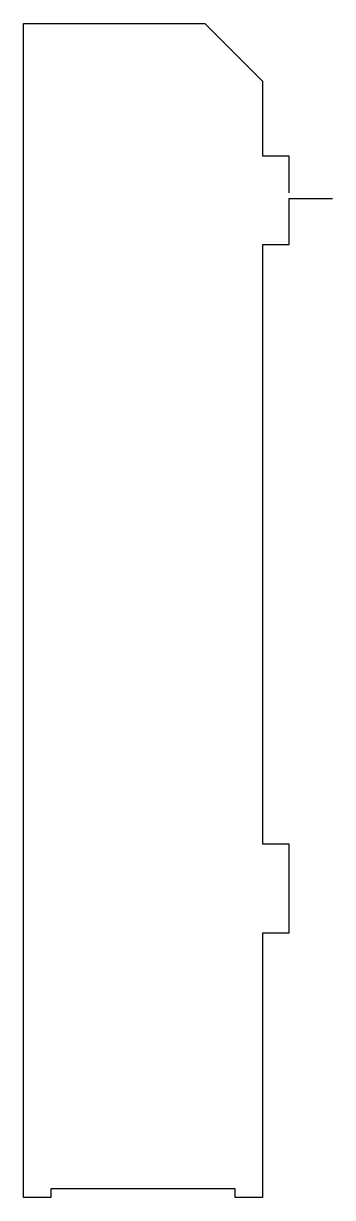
# Model space of a CAD drawing. Extents: x 1206 to 1241, y 1780 to 1914.
import ezdxf

# ---------------------------------------------------------------- set-up
doc = ezdxf.new("R2010")
doc.units = 0

msp = doc.modelspace()

# ---------------------------------------------------------------- linework, layer by layer
for p, q in [((1205.94, 1780.44), (1205.94, 1913.66)), ((1205.94, 1913.66), (1226.52, 1913.66)), ((1226.52, 1913.66), (1233.06, 1907.12)), ((1233.06, 1907.12), (1233.06, 1898.66)), ((1233.06, 1898.66), (1236.06, 1898.66)), ((1236.06, 1898.66), (1236.06, 1894.46)), ((1241, 1893.75), (1236.06, 1893.75)), ((1236.06, 1893.75), (1236.06, 1888.54)), ((1236.06, 1888.54), (1233.06, 1888.54)), ((1233.06, 1888.54), (1233.06, 1820.56)), ((1233.06, 1820.56), (1236.06, 1820.56)), ((1236.06, 1820.56), (1236.06, 1810.44)), ((1236.06, 1810.44), (1233.06, 1810.44)), ((1233.06, 1810.44), (1233.06, 1780.44)), ((1229.94, 1781.44), (1209.06, 1781.44)), ((1209.06, 1781.44), (1209.06, 1780.44)), ((1229.94, 1780.44), (1229.94, 1781.44)), ((1209.06, 1780.44), (1205.94, 1780.44)), ((1233.06, 1780.44), (1229.94, 1780.44))]:
    msp.add_line(p, q)

doc.saveas('drawing.dxf')
